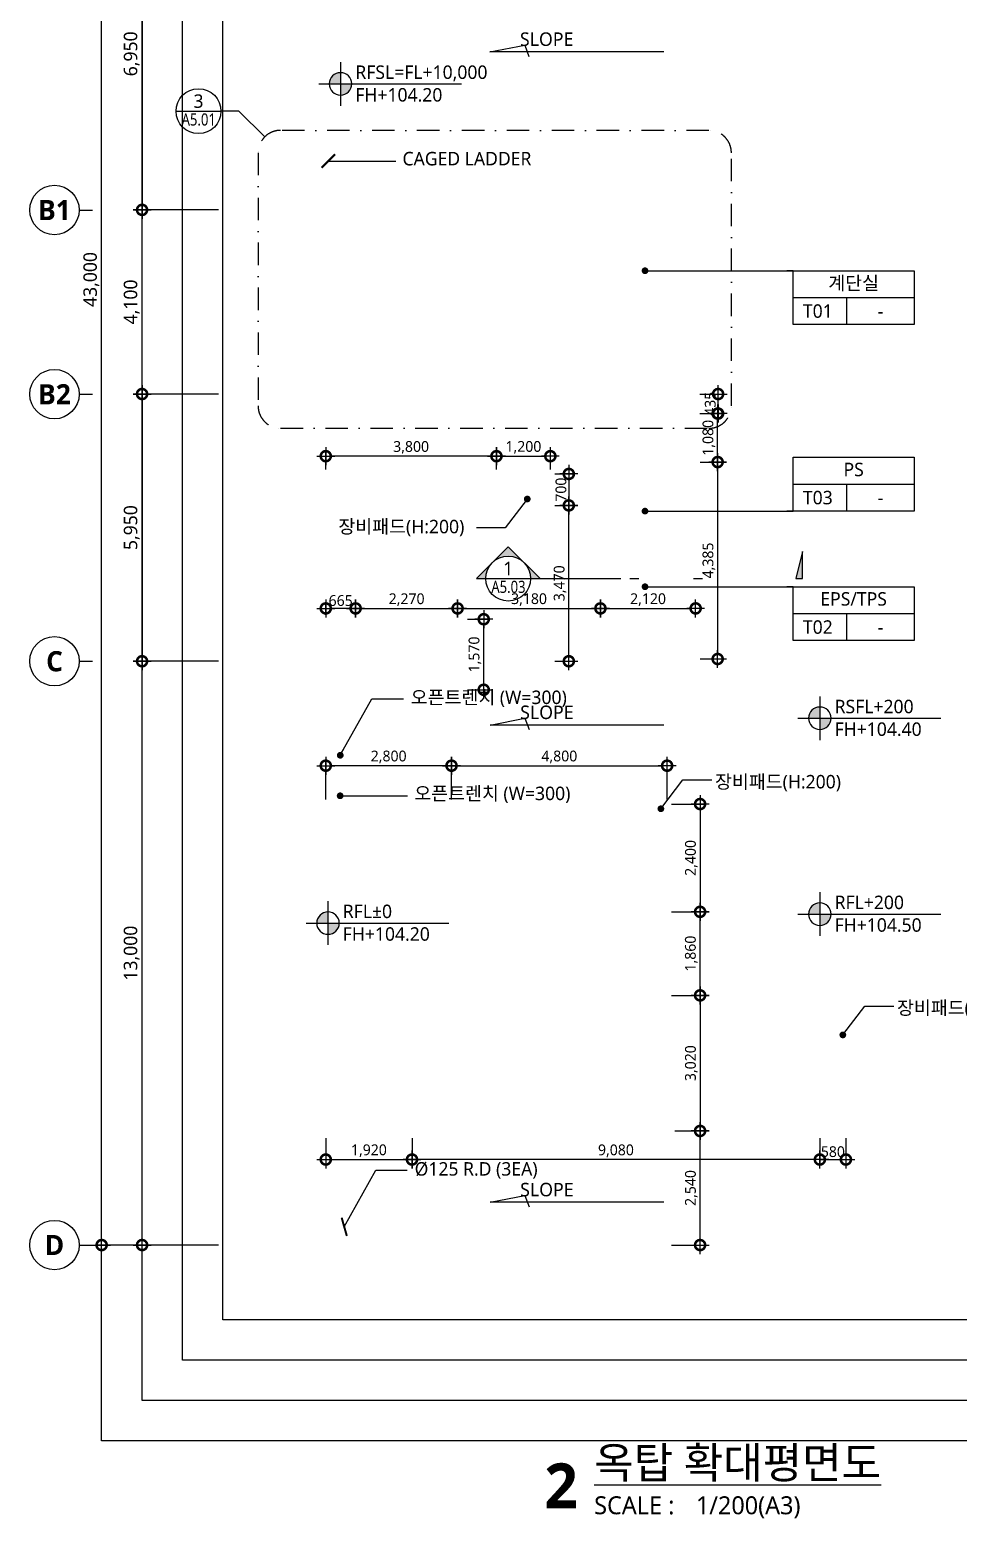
# Model space of a CAD drawing. Header units: millimetres. Extents: x 6046 to 249480, y 2179 to 57100.
# Drawn here: x 206500 to 227171, y 2179 to 35323 of the extents above; entities that cross this region are included whole.
import ezdxf
from ezdxf.enums import TextEntityAlignment as Align

# ---------------------------------------------------------------- set-up
doc = ezdxf.new("R2010")
doc.units = ezdxf.units.MM
doc.header["$LTSCALE"] = 100
doc.linetypes.add('DASHDOT-GAUN', pattern=[10, 5, -2.5, 0, -2.5])
doc.layers.get('DEFPOINTS').update_dxf_attribs({"color": 137})
for name, color, linetype in [('A-SYM', 6, 'Continuous'), ('DIM', 7, 'Continuous'), ('DIM1', 7, 'Continuous'), ('SYM', 6, 'Continuous'), ('SYM-BUB', 3, 'Continuous'), ('SYM-LEAD', 6, 'Continuous'), ('SYM-LEVEL', 7, 'Continuous'), ('TEXT', 3, 'Continuous'), ('TEXT-NOTE', 6, 'Continuous')]:
    doc.layers.add(name, color=color, linetype=linetype)
doc.layers.add('TEMP', color=171, linetype='Continuous', plot=False)
doc.styles.add('스타일1', font='malgun.ttf')
doc.styles.add('스타일2', font='malgunbd.ttf')
doc.dimstyles.new('DIM-QD 1', dxfattribs={"dimtxt": 3, "dimasz": 1.5, "dimexe": 1, "dimexo": 0, "dimgap": 1, "dimtad": 1, "dimdec": 3, "dimdsep": 46, "dimlunit": 6, "dimtxsty": '스타일1', "dimblk1": 'ARCHTICK', "dimblk2": 'ARCHTICK', "dimsah": 1, "dimcen": 0, "dimclrd": 256, "dimclre": 256, "dimclrt": 3, "dimazin": 2, "dimtfac": 1, "dimtdec": 3, "dimtix": 1, "dimtmove": 2, "dimatfit": 3, "dimldrblk": 'ARCHTICK', "dimfxl": 1, "dimtolj": 1, "dimtzin": 0, "dimarcsym": 0})
doc.dimstyles.new('GAUN-100', dxfattribs={"dimscale": 100, "dimtxt": 3, "dimasz": 1, "dimexe": 1, "dimexo": 1, "dimgap": 0.5, "dimtad": 1, "dimdec": 0, "dimzin": 1, "dimdsep": 46, "dimlunit": 6, "dimtxsty": '스타일1', "dimblk": 'GAUN-DOT', "dimcen": -2, "dimdle": 2, "dimclrd": 256, "dimclre": 256, "dimclrt": 3, "dimadec": 0, "dimazin": 0, "dimtfac": 1, "dimtdec": 0, "dimtix": 1, "dimtmove": 2, "dimatfit": 3, "dimldrblk": 'DOTSMALL', "dimfxl": 1, "dimtolj": 1, "dimtzin": 1, "dimarcsym": 0})
doc.dimstyles.new('GAUN-100-I', dxfattribs={"dimscale": 100, "dimtxt": 2.4, "dimasz": 1, "dimexe": 1, "dimexo": 1, "dimgap": 0.5, "dimtad": 1, "dimdec": 0, "dimzin": 1, "dimdsep": 46, "dimlunit": 6, "dimtxsty": '스타일1', "dimblk": 'GAUN-DOT', "dimcen": -2, "dimdle": 2, "dimclrd": 256, "dimclre": 256, "dimclrt": 4, "dimadec": 0, "dimazin": 0, "dimtfac": 1, "dimtdec": 0, "dimtix": 1, "dimtmove": 2, "dimatfit": 3, "dimldrblk": 'DOTSMALL', "dimfxl": 1, "dimtolj": 1, "dimtzin": 1, "dimarcsym": 0})

# ---------------------------------------------------------------- blocks, each defined once
blk = doc.blocks.new('dwgtitle')
at = {"layer": 'SYM', "color": 3, "style": '스타일1'}
blk.add_text('SCALE :', height=4, dxfattribs=at).set_placement((12.25, -1.4))
for tag, p, height in [('%%UTITLE', (12.25, 6.59), 7), ('1/100', (34.89, -1.4), 4)]:
    blk.add_attdef(tag, p, '', height=height, dxfattribs=at)
at = {"layer": 'SYM', "color": 6, "style": '스타일2'}
blk.add_attdef('A', text='', height=10, dxfattribs=at).set_placement((4.89, 5), align=Align.MIDDLE)
blk = doc.blocks.new('GAUN-DOT')
at = {"linetype": 'ByBlock'}
for p, q in [((2, 0), (-2, 0)), ((0, -2), (0, 2))]:
    blk.add_line(p, q, dxfattribs=at)
at = {"const_width": 2.25}
blk.add_lwpolyline([(0, 0.28125, 1), (0, -0.28125, 1)], format="xyb", close=True, dxfattribs=at)
blk = doc.blocks.new('*D43')
at = {"layer": 'DEFPOINTS', "color": 0, "transparency": 16777216}
for p in [(209000, 21262), (210800, 21262), (210800, 8262)]:
    blk.add_point(p, dxfattribs=at)
at = {"layer": 'DIM', "lineweight": -2, "transparency": 16777216}
for p, q in [((210700, 21262), (208900, 21262)), ((209000, 8362), (209000, 21162)), ((210700, 8262), (208900, 8262))]:
    blk.add_line(p, q, dxfattribs=at)
at = {"layer": 'DIM', "lineweight": -2, "transparency": 16777216, "xscale": 100, "yscale": 100, "zscale": 100}
for p, rotation in [((209000, 21262), 90), ((209000, 8262), 270)]:
    blk.add_blockref('GAUN-DOT', p, dxfattribs=dict(at, rotation=rotation))
at = {"layer": 'DIM', "color": 3, "transparency": 16777216, "insert": (208769, 14762), "char_height": 300, "attachment_point": 5, "rotation": 90, "style": '스타일1'}
blk.add_mtext('\\A1;13,000', dxfattribs=at)
blk = doc.blocks.new('_DotSmall')
at = {"color": 0, "linetype": 'ByBlock', "const_width": 0.5}
blk.add_lwpolyline([(-0.0625, 0, 1), (0.0625, 0, 1)], format="xyb", close=True, dxfattribs=at)
blk = doc.blocks.new('*D44')
at = {"layer": 'DEFPOINTS', "color": 0, "transparency": 16777216}
for p in [(208100, 51262), (210800, 51262), (210800, 8262)]:
    blk.add_point(p, dxfattribs=at)
at = {"layer": 'DIM', "lineweight": -2, "transparency": 16777216}
for p, q in [((210700, 51262), (208000, 51262)), ((208100, 8362), (208100, 51162)), ((210700, 8262), (208000, 8262))]:
    blk.add_line(p, q, dxfattribs=at)
at = {"layer": 'DIM', "lineweight": -2, "transparency": 16777216, "xscale": 100, "yscale": 100, "zscale": 100}
for p, rotation in [((208100, 51262), 90), ((208100, 8262), 270)]:
    blk.add_blockref('GAUN-DOT', p, dxfattribs=dict(at, rotation=rotation))
at = {"layer": 'DIM', "color": 3, "transparency": 16777216, "insert": (207870, 29762), "char_height": 300, "attachment_point": 5, "rotation": 90, "style": '스타일1'}
blk.add_mtext('\\A1;43,000', dxfattribs=at)
blk = doc.blocks.new('NEW_BUB')
at = {"layer": 'SYM-BUB', "color": 6}
blk.add_line((0, 3), (0, 0), dxfattribs=at)
blk.add_circle((0, 8.5), 5.5, dxfattribs=at)
at = {"layer": 'SYM-BUB', "color": 3, "style": '스타일2'}
blk.add_attdef('X', text='', height=4.5, dxfattribs=at).set_placement((0, 8.5), align=Align.MIDDLE)
blk = doc.blocks.new('SLOPE1')
at = {"layer": 'SYM', "color": 6}
blk.add_lwpolyline([(17.46, 0), (-21.25, 0), (-13.49, 1.5), (-12.55, -1)], dxfattribs=at)
at = {"layer": 'SYM', "color": 3, "style": '스타일1'}
blk.add_attdef('SLOPE:1/100', (-11.99, 1.33), '', height=3, dxfattribs=at)
blk = doc.blocks.new('_ARCHTICK')
at = {"color": 0, "linetype": 'ByBlock', "const_width": 0.15}
blk.add_lwpolyline([(-0.5, -0.5), (0.5, 0.5)], dxfattribs=at)
blk = doc.blocks.new('room')
at = {"layer": 'TEXT-NOTE'}
for p, q in [((0, 0), (0, 12)), ((0, 12), (27, 12)), ((27, 12), (27, 0)), ((0, 6), (27, 6)), ((12, 0), (12, 6)), ((27, 0), (0, 0))]:
    blk.add_line(p, q, dxfattribs=at)
at = {"layer": 'TEXT-NOTE', "color": 3, "style": '스타일1'}
for tag, p in [('실명', (13.5, 9.28)), ('101', (5.53, 3.02)), ('2400', (19.5, 3))]:
    blk.add_attdef(tag, text='', height=3, dxfattribs=at).set_placement(p, align=Align.MIDDLE)
blk = doc.blocks.new('DET1')
at = {"layer": 'SYM', "color": 6}
blk.add_line((0, 0), (10, 0), dxfattribs=at)
blk.add_circle((5, 0), 5, dxfattribs=at)
at = {"layer": 'SYM', "color": 3, "style": '스타일1'}
blk.add_attdef('1', text='', height=3, dxfattribs=at).set_placement((5, 2.25), align=Align.MIDDLE)
at = {"layer": 'SYM', "color": 3, "style": '스타일1', "width": 0.84071}
blk.add_attdef('A2.01', text='', height=2.7, dxfattribs=at).set_placement((1.24, -3.19), (9.23, -3.19), align=Align.FIT)
blk = doc.blocks.new('LEVEL1')
at = {"layer": 'SYM-LEVEL'}
h = blk.add_hatch(color=6, dxfattribs=at)
edge = h.paths.add_edge_path()
edge.add_ellipse((4.87, 0), major_axis=(1.77, 1.77), ratio=1, start_angle=405, end_angle=495)
edge.add_line((2.37, 0), (4.87, 0))
edge.add_line((4.87, 0), (4.87, 2.5))
edge = h.paths.add_edge_path()
edge.add_ellipse((4.87, 0), major_axis=(1.77, 1.77), ratio=1, start_angle=225, end_angle=315)
edge.add_line((7.37, 0), (4.87, 0))
edge.add_line((4.87, 0), (4.87, -2.5))
at = {"layer": 'SYM-LEVEL', "color": 6}
for p, q in [((4.87, 4.87), (4.87, -4.87)), ((0, 0), (9.74, 0)), ((9.07, 0), (31.8, 0))]:
    blk.add_line(p, q, dxfattribs=at)
blk.add_ellipse((4.87, 0), major_axis=(1.77, 1.77), ratio=1, start_param=5.497787, end_param=11.780972, dxfattribs=at)
at = {"layer": 'SYM-LEVEL', "color": 3, "style": '스타일1'}
for tag, p in [('1층-바닥마감', (8.16, 1.11)), ('EL-+100', (8.16, -3.93))]:
    blk.add_attdef(tag, p, '', height=3, dxfattribs=at)
blk = doc.blocks.new('section line')
at = {"layer": 'A-SYM'}
blk.add_hatch(color=6, dxfattribs=at).paths.add_polyline_path([(2024, 0), (2024, 600), (1874, 0)])
at = {"layer": 'A-SYM', "color": 6}
blk.add_line((-3819, 0), (-2019, 0), dxfattribs=at)
blk.add_lwpolyline([(2024, 0), (2024, 600), (1874, 0)], close=True, dxfattribs=at)
for points in [[(-1819, 0), (-1619, 0)], [(-400, 0), (-200, 0)]]:
    blk.add_lwpolyline(points, dxfattribs=at)
blk.add_lwpolyline([(0, 0, 0, 0, 0), (2024, 0, 120, 120, 0)], format="xyseb", dxfattribs=at)
blk = doc.blocks.new('SEC11')
at = {"layer": 'SYM'}
blk.add_hatch(color=6, dxfattribs=at).paths.add_polyline_path([(4.99, 0), (7.09, 0), (0, 7.09), (-7.09, 0), (-5.01, 0, -1)])
at = {"layer": 'SYM', "color": 6}
blk.add_lwpolyline([(-7.09, 0), (7.09, 0), (0, 7.09)], close=True, dxfattribs=at)
blk.add_circle((-0.01, 0), 5, dxfattribs=at)
at = {"layer": 'SYM', "color": 3, "style": '스타일1'}
blk.add_attdef('1', text='', height=3, dxfattribs=at).set_placement((-0.01, 2.25), align=Align.MIDDLE)
at = {"layer": 'SYM', "color": 3, "style": '스타일1', "width": 0.84071}
blk.add_attdef('A2.01', text='', height=2.7, dxfattribs=at).set_placement((-3.77, -3.19), (4.22, -3.19), align=Align.FIT)
blk = doc.blocks.new('*D285')
at = {"layer": 'DEFPOINTS', "color": 0, "transparency": 16777216}
for p in [(213090, 10743), (215010, 10743), (215010, 10166)]:
    blk.add_point(p, dxfattribs=at)
at = {"layer": 'DIM1', "lineweight": -2, "transparency": 16777216}
for p, q in [((213090, 10643), (213090, 10066)), ((215010, 10643), (215010, 10066)), ((213190, 10166), (214910, 10166))]:
    blk.add_line(p, q, dxfattribs=at)
at = {"layer": 'DIM1', "lineweight": -2, "transparency": 16777216, "xscale": 100, "yscale": 100, "zscale": 100, "rotation": 180}
blk.add_blockref('GAUN-DOT', (213090, 10166), dxfattribs=at)
at = {"layer": 'DIM1', "lineweight": -2, "transparency": 16777216, "xscale": 100, "yscale": 100, "zscale": 100}
blk.add_blockref('GAUN-DOT', (215010, 10166), dxfattribs=at)
at = {"layer": 'DIM1', "color": 4, "transparency": 16777216, "insert": (214050, 10361), "char_height": 240, "attachment_point": 5, "style": '스타일1'}
blk.add_mtext('\\A1;1,920', dxfattribs=at)
blk = doc.blocks.new('*D286')
at = {"layer": 'DEFPOINTS', "color": 0, "transparency": 16777216}
for p in [(215010, 10743), (224090, 10743), (215010, 10166)]:
    blk.add_point(p, dxfattribs=at)
at = {"layer": 'DIM1', "lineweight": -2, "transparency": 16777216}
for p, q in [((215010, 10643), (215010, 10066)), ((224090, 10643), (224090, 10066)), ((223990, 10166), (215110, 10166))]:
    blk.add_line(p, q, dxfattribs=at)
at = {"layer": 'DIM1', "lineweight": -2, "transparency": 16777216, "xscale": 100, "yscale": 100, "zscale": 100, "rotation": 180}
blk.add_blockref('GAUN-DOT', (215010, 10166), dxfattribs=at)
at = {"layer": 'DIM1', "lineweight": -2, "transparency": 16777216, "xscale": 100, "yscale": 100, "zscale": 100}
blk.add_blockref('GAUN-DOT', (224090, 10166), dxfattribs=at)
at = {"layer": 'DIM1', "color": 4, "transparency": 16777216, "insert": (219550, 10360), "char_height": 240, "attachment_point": 5, "style": '스타일1'}
blk.add_mtext('\\A1;9,080', dxfattribs=at)
blk = doc.blocks.new('*D287')
at = {"layer": 'DEFPOINTS', "color": 0, "transparency": 16777216}
for p in [(224090, 10743), (224670, 10743), (224670, 10166)]:
    blk.add_point(p, dxfattribs=at)
at = {"layer": 'DIM1', "lineweight": -2, "transparency": 16777216}
for p, q in [((224090, 10643), (224090, 10066)), ((224670, 10643), (224670, 10066)), ((223990, 10166), (223890, 10166)), ((224090, 10166), (224670, 10166)), ((224770, 10166), (224870, 10166))]:
    blk.add_line(p, q, dxfattribs=at)
at = {"layer": 'DIM1', "lineweight": -2, "transparency": 16777216, "xscale": 100, "yscale": 100, "zscale": 100}
blk.add_blockref('GAUN-DOT', (224090, 10166), dxfattribs=at)
at = {"layer": 'DIM1', "lineweight": -2, "transparency": 16777216, "xscale": 100, "yscale": 100, "zscale": 100, "rotation": 180}
blk.add_blockref('GAUN-DOT', (224670, 10166), dxfattribs=at)
at = {"layer": 'DIM1', "color": 4, "transparency": 16777216, "insert": (224380, 10340), "char_height": 240, "attachment_point": 5, "style": '스타일1'}
blk.add_mtext('\\A1;580', dxfattribs=at)
blk = doc.blocks.new('*D288')
at = {"layer": 'DEFPOINTS', "color": 0, "transparency": 16777216}
for p in [(220690, 18082), (220690, 15682), (221424, 15682)]:
    blk.add_point(p, dxfattribs=at)
at = {"layer": 'DIM1', "lineweight": -2, "transparency": 16777216}
for p, q in [((220790, 18082), (221524, 18082)), ((221424, 17982), (221424, 15782)), ((220790, 15682), (221524, 15682))]:
    blk.add_line(p, q, dxfattribs=at)
at = {"layer": 'DIM1', "lineweight": -2, "transparency": 16777216, "xscale": 100, "yscale": 100, "zscale": 100}
for p, rotation in [((221424, 18082), 90), ((221424, 15682), 270)]:
    blk.add_blockref('GAUN-DOT', p, dxfattribs=dict(at, rotation=rotation))
at = {"layer": 'DIM1', "color": 4, "transparency": 16777216, "insert": (221230, 16882), "char_height": 240, "attachment_point": 5, "rotation": 90, "style": '스타일1'}
blk.add_mtext('\\A1;2,400', dxfattribs=at)
blk = doc.blocks.new('*D289')
at = {"layer": 'DEFPOINTS', "color": 0, "transparency": 16777216}
for p in [(220690, 15682), (221424, 15682), (220690, 13822)]:
    blk.add_point(p, dxfattribs=at)
at = {"layer": 'DIM1', "lineweight": -2, "transparency": 16777216}
for p, q in [((220790, 15682), (221524, 15682)), ((221424, 13922), (221424, 15582)), ((220790, 13822), (221524, 13822))]:
    blk.add_line(p, q, dxfattribs=at)
at = {"layer": 'DIM1', "lineweight": -2, "transparency": 16777216, "xscale": 100, "yscale": 100, "zscale": 100}
for p, rotation in [((221424, 15682), 90), ((221424, 13822), 270)]:
    blk.add_blockref('GAUN-DOT', p, dxfattribs=dict(at, rotation=rotation))
at = {"layer": 'DIM1', "color": 4, "transparency": 16777216, "insert": (221229, 14752), "char_height": 240, "attachment_point": 5, "rotation": 90, "style": '스타일1'}
blk.add_mtext('\\A1;1,860', dxfattribs=at)
blk = doc.blocks.new('*D290')
at = {"layer": 'DEFPOINTS', "color": 0, "transparency": 16777216}
for p in [(220690, 13822), (220764, 10802), (221424, 10802)]:
    blk.add_point(p, dxfattribs=at)
at = {"layer": 'DIM1', "lineweight": -2, "transparency": 16777216}
for p, q in [((220790, 13822), (221524, 13822)), ((221424, 13722), (221424, 10902)), ((220864, 10802), (221524, 10802))]:
    blk.add_line(p, q, dxfattribs=at)
at = {"layer": 'DIM1', "lineweight": -2, "transparency": 16777216, "xscale": 100, "yscale": 100, "zscale": 100}
for p, rotation in [((221424, 13822), 90), ((221424, 10802), 270)]:
    blk.add_blockref('GAUN-DOT', p, dxfattribs=dict(at, rotation=rotation))
at = {"layer": 'DIM1', "color": 4, "transparency": 16777216, "insert": (221230, 12312), "char_height": 240, "attachment_point": 5, "rotation": 90, "style": '스타일1'}
blk.add_mtext('\\A1;3,020', dxfattribs=at)
blk = doc.blocks.new('*D291')
at = {"layer": 'DEFPOINTS', "color": 0, "transparency": 16777216}
for p in [(220764, 10802), (221424, 10802), (220690, 8262)]:
    blk.add_point(p, dxfattribs=at)
at = {"layer": 'DIM1', "lineweight": -2, "transparency": 16777216}
for p, q in [((220864, 10802), (221524, 10802)), ((221424, 8362), (221424, 10702)), ((220790, 8262), (221524, 8262))]:
    blk.add_line(p, q, dxfattribs=at)
at = {"layer": 'DIM1', "lineweight": -2, "transparency": 16777216, "xscale": 100, "yscale": 100, "zscale": 100}
for p, rotation in [((221424, 10802), 90), ((221424, 8262), 270)]:
    blk.add_blockref('GAUN-DOT', p, dxfattribs=dict(at, rotation=rotation))
at = {"layer": 'DIM1', "color": 4, "transparency": 16777216, "insert": (221230, 9532), "char_height": 240, "attachment_point": 5, "rotation": 90, "style": '스타일1'}
blk.add_mtext('\\A1;2,540', dxfattribs=at)
blk = doc.blocks.new('*D292')
at = {"layer": 'DEFPOINTS', "color": 0, "transparency": 16777216}
for p in [(213090, 18936), (213090, 18082), (215890, 18082)]:
    blk.add_point(p, dxfattribs=at)
at = {"layer": 'DIM1', "lineweight": -2, "transparency": 16777216}
for p, q in [((213090, 18182), (213090, 19036)), ((215790, 18936), (213190, 18936)), ((215890, 18182), (215890, 19036))]:
    blk.add_line(p, q, dxfattribs=at)
at = {"layer": 'DIM1', "lineweight": -2, "transparency": 16777216, "xscale": 100, "yscale": 100, "zscale": 100, "rotation": 180}
blk.add_blockref('GAUN-DOT', (213090, 18936), dxfattribs=at)
at = {"layer": 'DIM1', "lineweight": -2, "transparency": 16777216, "xscale": 100, "yscale": 100, "zscale": 100}
blk.add_blockref('GAUN-DOT', (215890, 18936), dxfattribs=at)
at = {"layer": 'DIM1', "color": 4, "transparency": 16777216, "insert": (214490, 19130), "char_height": 240, "attachment_point": 5, "style": '스타일1'}
blk.add_mtext('\\A1;2,800', dxfattribs=at)
blk = doc.blocks.new('*D293')
at = {"layer": 'DEFPOINTS', "color": 0, "transparency": 16777216}
for p in [(220690, 18936), (215890, 18082), (220690, 18082)]:
    blk.add_point(p, dxfattribs=at)
at = {"layer": 'DIM1', "lineweight": -2, "transparency": 16777216}
for p, q in [((215890, 18182), (215890, 19036)), ((215990, 18936), (220590, 18936)), ((220690, 18182), (220690, 19036))]:
    blk.add_line(p, q, dxfattribs=at)
at = {"layer": 'DIM1', "lineweight": -2, "transparency": 16777216, "xscale": 100, "yscale": 100, "zscale": 100, "rotation": 180}
blk.add_blockref('GAUN-DOT', (215890, 18936), dxfattribs=at)
at = {"layer": 'DIM1', "lineweight": -2, "transparency": 16777216, "xscale": 100, "yscale": 100, "zscale": 100}
blk.add_blockref('GAUN-DOT', (220690, 18936), dxfattribs=at)
at = {"layer": 'DIM1', "color": 4, "transparency": 16777216, "insert": (218290, 19130), "char_height": 240, "attachment_point": 5, "style": '스타일1'}
blk.add_mtext('\\A1;4,800', dxfattribs=at)
blk = doc.blocks.new('*D295')
at = {"layer": 'DEFPOINTS', "color": 0, "transparency": 16777216}
for p in [(213090, 25828), (213090, 25432), (216890, 25432)]:
    blk.add_point(p, dxfattribs=at)
at = {"layer": 'DIM1', "lineweight": -2, "transparency": 16777216}
for p, q in [((213090, 25532), (213090, 25928)), ((216890, 25532), (216890, 25928)), ((216790, 25828), (213190, 25828))]:
    blk.add_line(p, q, dxfattribs=at)
at = {"layer": 'DIM1', "lineweight": -2, "transparency": 16777216, "xscale": 100, "yscale": 100, "zscale": 100, "rotation": 180}
blk.add_blockref('GAUN-DOT', (213090, 25828), dxfattribs=at)
at = {"layer": 'DIM1', "lineweight": -2, "transparency": 16777216, "xscale": 100, "yscale": 100, "zscale": 100}
blk.add_blockref('GAUN-DOT', (216890, 25828), dxfattribs=at)
at = {"layer": 'DIM1', "color": 4, "transparency": 16777216, "insert": (214990, 26022), "char_height": 240, "attachment_point": 5, "style": '스타일1'}
blk.add_mtext('\\A1;3,800', dxfattribs=at)
blk = doc.blocks.new('*D294')
at = {"layer": 'DEFPOINTS', "color": 0, "transparency": 16777216}
for p in [(218090, 25828), (216890, 25432), (218090, 25432)]:
    blk.add_point(p, dxfattribs=at)
at = {"layer": 'DIM1', "lineweight": -2, "transparency": 16777216}
for p, q in [((216890, 25532), (216890, 25928)), ((218090, 25532), (218090, 25928)), ((216990, 25828), (217990, 25828))]:
    blk.add_line(p, q, dxfattribs=at)
at = {"layer": 'DIM1', "lineweight": -2, "transparency": 16777216, "xscale": 100, "yscale": 100, "zscale": 100, "rotation": 180}
blk.add_blockref('GAUN-DOT', (216890, 25828), dxfattribs=at)
at = {"layer": 'DIM1', "lineweight": -2, "transparency": 16777216, "xscale": 100, "yscale": 100, "zscale": 100}
blk.add_blockref('GAUN-DOT', (218090, 25828), dxfattribs=at)
at = {"layer": 'DIM1', "color": 4, "transparency": 16777216, "insert": (217490, 26023), "char_height": 240, "attachment_point": 5, "style": '스타일1'}
blk.add_mtext('\\A1;1,200', dxfattribs=at)
blk = doc.blocks.new('*D296')
at = {"layer": 'DEFPOINTS', "color": 0, "transparency": 16777216}
for p in [(218090, 25432), (218090, 24732), (218501, 24732)]:
    blk.add_point(p, dxfattribs=at)
at = {"layer": 'DIM1', "lineweight": -2, "transparency": 16777216}
for p, q in [((218190, 25432), (218601, 25432)), ((218501, 25332), (218501, 24832)), ((218190, 24732), (218601, 24732))]:
    blk.add_line(p, q, dxfattribs=at)
at = {"layer": 'DIM1', "lineweight": -2, "transparency": 16777216, "xscale": 100, "yscale": 100, "zscale": 100}
for p, rotation in [((218501, 25432), 90), ((218501, 24732), 270)]:
    blk.add_blockref('GAUN-DOT', p, dxfattribs=dict(at, rotation=rotation))
at = {"layer": 'DIM1', "color": 4, "transparency": 16777216, "insert": (218327, 25082), "char_height": 240, "attachment_point": 5, "rotation": 90, "style": '스타일1'}
blk.add_mtext('\\A1;700', dxfattribs=at)
blk = doc.blocks.new('*D297')
at = {"layer": 'DEFPOINTS', "color": 0, "transparency": 16777216}
for p in [(218090, 24732), (218501, 24732), (218090, 21262)]:
    blk.add_point(p, dxfattribs=at)
at = {"layer": 'DIM1', "lineweight": -2, "transparency": 16777216}
for p, q in [((218190, 24732), (218601, 24732)), ((218501, 21362), (218501, 24632)), ((218190, 21262), (218601, 21262))]:
    blk.add_line(p, q, dxfattribs=at)
at = {"layer": 'DIM1', "lineweight": -2, "transparency": 16777216, "xscale": 100, "yscale": 100, "zscale": 100}
for p, rotation in [((218501, 24732), 90), ((218501, 21262), 270)]:
    blk.add_blockref('GAUN-DOT', p, dxfattribs=dict(at, rotation=rotation))
at = {"layer": 'DIM1', "color": 4, "transparency": 16777216, "insert": (218307, 22997), "char_height": 240, "attachment_point": 5, "rotation": 90, "style": '스타일1'}
blk.add_mtext('\\A1;3,470', dxfattribs=at)
blk = doc.blocks.new('*D320')
at = {"layer": 'DEFPOINTS', "color": 0, "transparency": 16777216}
for p in [(210800, 38262), (209000, 31312), (210800, 31312)]:
    blk.add_point(p, dxfattribs=at)
at = {"layer": 'DIM', "lineweight": -2, "transparency": 16777216}
for p, q in [((210700, 38262), (208900, 38262)), ((209000, 38162), (209000, 31412)), ((210700, 31312), (208900, 31312))]:
    blk.add_line(p, q, dxfattribs=at)
at = {"layer": 'DIM', "lineweight": -2, "transparency": 16777216, "xscale": 100, "yscale": 100, "zscale": 100}
for p, rotation in [((209000, 38262), 90), ((209000, 31312), 270)]:
    blk.add_blockref('GAUN-DOT', p, dxfattribs=dict(at, rotation=rotation))
at = {"layer": 'DIM', "color": 3, "transparency": 16777216, "insert": (208770, 34787), "char_height": 300, "attachment_point": 5, "rotation": 90, "style": '스타일1'}
blk.add_mtext('\\A1;6,950', dxfattribs=at)
blk = doc.blocks.new('*D318')
at = {"layer": 'DEFPOINTS', "color": 0, "transparency": 16777216}
for p in [(209000, 31312), (210800, 31312), (210800, 27212)]:
    blk.add_point(p, dxfattribs=at)
at = {"layer": 'DIM', "lineweight": -2, "transparency": 16777216}
for p, q in [((210700, 31312), (208900, 31312)), ((209000, 27312), (209000, 31212)), ((210700, 27212), (208900, 27212))]:
    blk.add_line(p, q, dxfattribs=at)
at = {"layer": 'DIM', "lineweight": -2, "transparency": 16777216, "xscale": 100, "yscale": 100, "zscale": 100}
for p, rotation in [((209000, 31312), 90), ((209000, 27212), 270)]:
    blk.add_blockref('GAUN-DOT', p, dxfattribs=dict(at, rotation=rotation))
at = {"layer": 'DIM', "color": 3, "transparency": 16777216, "insert": (208769, 29262), "char_height": 300, "attachment_point": 5, "rotation": 90, "style": '스타일1'}
blk.add_mtext('\\A1;4,100', dxfattribs=at)
blk = doc.blocks.new('*D319')
at = {"layer": 'DEFPOINTS', "color": 0, "transparency": 16777216}
for p in [(210800, 27212), (209000, 21262), (210800, 21262)]:
    blk.add_point(p, dxfattribs=at)
at = {"layer": 'DIM', "lineweight": -2, "transparency": 16777216}
for p, q in [((210700, 27212), (208900, 27212)), ((209000, 27112), (209000, 21362)), ((210700, 21262), (208900, 21262))]:
    blk.add_line(p, q, dxfattribs=at)
at = {"layer": 'DIM', "lineweight": -2, "transparency": 16777216, "xscale": 100, "yscale": 100, "zscale": 100}
for p, rotation in [((209000, 27212), 90), ((209000, 21262), 270)]:
    blk.add_blockref('GAUN-DOT', p, dxfattribs=dict(at, rotation=rotation))
at = {"layer": 'DIM', "color": 3, "transparency": 16777216, "insert": (208770, 24237), "char_height": 300, "attachment_point": 5, "rotation": 90, "style": '스타일1'}
blk.add_mtext('\\A1;5,950', dxfattribs=at)
blk = doc.blocks.new('*D503')
at = {"layer": 'DEFPOINTS', "color": 0, "transparency": 16777216}
for p in [(221321, 26777), (221815, 26777), (221325, 25697)]:
    blk.add_point(p, dxfattribs=at)
at = {"layer": 'DIM1', "lineweight": -2, "transparency": 16777216}
for p, q in [((221421, 26777), (221915, 26777)), ((221815, 25797), (221815, 26677)), ((221425, 25697), (221915, 25697))]:
    blk.add_line(p, q, dxfattribs=at)
at = {"layer": 'DIM1', "lineweight": -2, "transparency": 16777216, "xscale": 100, "yscale": 100, "zscale": 100}
for p, rotation in [((221815, 26777), 90), ((221815, 25697), 270)]:
    blk.add_blockref('GAUN-DOT', p, dxfattribs=dict(at, rotation=rotation))
at = {"layer": 'DIM1', "color": 4, "transparency": 16777216, "insert": (221620, 26237), "char_height": 240, "attachment_point": 5, "rotation": 90, "style": '스타일1'}
blk.add_mtext('\\A1;1,080', dxfattribs=at)
blk = doc.blocks.new('*D504')
at = {"layer": 'DEFPOINTS', "color": 0, "transparency": 16777216}
for p in [(221325, 25697), (221325, 21312), (221815, 21312)]:
    blk.add_point(p, dxfattribs=at)
at = {"layer": 'DIM1', "lineweight": -2, "transparency": 16777216}
for p, q in [((221425, 25697), (221915, 25697)), ((221815, 25597), (221815, 21412)), ((221425, 21312), (221915, 21312))]:
    blk.add_line(p, q, dxfattribs=at)
at = {"layer": 'DIM1', "lineweight": -2, "transparency": 16777216, "xscale": 100, "yscale": 100, "zscale": 100}
for p, rotation in [((221815, 25697), 90), ((221815, 21312), 270)]:
    blk.add_blockref('GAUN-DOT', p, dxfattribs=dict(at, rotation=rotation))
at = {"layer": 'DIM1', "color": 4, "transparency": 16777216, "insert": (221620, 23505), "char_height": 240, "attachment_point": 5, "rotation": 90, "style": '스타일1'}
blk.add_mtext('\\A1;4,385', dxfattribs=at)
blk = doc.blocks.new('*D505')
at = {"layer": 'DEFPOINTS', "color": 0, "transparency": 16777216}
for p in [(221321, 27212), (221825, 27212), (221321, 26777)]:
    blk.add_point(p, dxfattribs=at)
at = {"layer": 'DIM1', "lineweight": -2, "transparency": 16777216}
for p, q in [((221421, 27212), (221925, 27212)), ((221825, 27312), (221825, 27412)), ((221825, 26777), (221825, 27212)), ((221421, 26777), (221925, 26777)), ((221825, 26677), (221825, 26577))]:
    blk.add_line(p, q, dxfattribs=at)
at = {"layer": 'DIM1', "lineweight": -2, "transparency": 16777216, "xscale": 100, "yscale": 100, "zscale": 100}
for p, rotation in [((221825, 27212), 270), ((221825, 26777), 90)]:
    blk.add_blockref('GAUN-DOT', p, dxfattribs=dict(at, rotation=rotation))
at = {"layer": 'DIM1', "color": 4, "transparency": 16777216, "insert": (221651, 26995), "char_height": 240, "attachment_point": 5, "rotation": 90, "style": '스타일1'}
blk.add_mtext('\\A1;435', dxfattribs=at)
blk = doc.blocks.new('*D506')
at = {"layer": 'DEFPOINTS', "color": 0, "transparency": 16777216}
for p in [(213090, 22438), (213090, 22197), (213755, 22197)]:
    blk.add_point(p, dxfattribs=at)
at = {"layer": 'DIM1', "lineweight": -2, "transparency": 16777216}
for p, q in [((213090, 22297), (213090, 22538)), ((213755, 22297), (213755, 22538)), ((213655, 22438), (213190, 22438))]:
    blk.add_line(p, q, dxfattribs=at)
at = {"layer": 'DIM1', "lineweight": -2, "transparency": 16777216, "xscale": 100, "yscale": 100, "zscale": 100, "rotation": 180}
blk.add_blockref('GAUN-DOT', (213090, 22438), dxfattribs=at)
at = {"layer": 'DIM1', "lineweight": -2, "transparency": 16777216, "xscale": 100, "yscale": 100, "zscale": 100}
blk.add_blockref('GAUN-DOT', (213755, 22438), dxfattribs=at)
at = {"layer": 'DIM1', "color": 4, "transparency": 16777216, "insert": (213422, 22612), "char_height": 240, "attachment_point": 5, "style": '스타일1'}
blk.add_mtext('\\A1;665', dxfattribs=at)
blk = doc.blocks.new('*D507')
at = {"layer": 'DEFPOINTS', "color": 0, "transparency": 16777216}
for p in [(216025, 22438), (213755, 22197), (216025, 22197)]:
    blk.add_point(p, dxfattribs=at)
at = {"layer": 'DIM1', "lineweight": -2, "transparency": 16777216}
for p, q in [((213755, 22297), (213755, 22538)), ((216025, 22297), (216025, 22538)), ((213855, 22438), (215925, 22438))]:
    blk.add_line(p, q, dxfattribs=at)
at = {"layer": 'DIM1', "lineweight": -2, "transparency": 16777216, "xscale": 100, "yscale": 100, "zscale": 100, "rotation": 180}
blk.add_blockref('GAUN-DOT', (213755, 22438), dxfattribs=at)
at = {"layer": 'DIM1', "lineweight": -2, "transparency": 16777216, "xscale": 100, "yscale": 100, "zscale": 100}
blk.add_blockref('GAUN-DOT', (216025, 22438), dxfattribs=at)
at = {"layer": 'DIM1', "color": 4, "transparency": 16777216, "insert": (214890, 22632), "char_height": 240, "attachment_point": 5, "style": '스타일1'}
blk.add_mtext('\\A1;2,270', dxfattribs=at)
blk = doc.blocks.new('*D508')
at = {"layer": 'DEFPOINTS', "color": 0, "transparency": 16777216}
for p in [(219205, 22438), (216025, 22197), (219205, 22197)]:
    blk.add_point(p, dxfattribs=at)
at = {"layer": 'DIM1', "lineweight": -2, "transparency": 16777216}
for p, q in [((216025, 22297), (216025, 22538)), ((219205, 22297), (219205, 22538)), ((216125, 22438), (219105, 22438))]:
    blk.add_line(p, q, dxfattribs=at)
at = {"layer": 'DIM1', "lineweight": -2, "transparency": 16777216, "xscale": 100, "yscale": 100, "zscale": 100, "rotation": 180}
blk.add_blockref('GAUN-DOT', (216025, 22438), dxfattribs=at)
at = {"layer": 'DIM1', "lineweight": -2, "transparency": 16777216, "xscale": 100, "yscale": 100, "zscale": 100}
blk.add_blockref('GAUN-DOT', (219205, 22438), dxfattribs=at)
at = {"layer": 'DIM1', "color": 4, "transparency": 16777216, "insert": (217615, 22633), "char_height": 240, "attachment_point": 5, "style": '스타일1'}
blk.add_mtext('\\A1;3,180', dxfattribs=at)
blk = doc.blocks.new('*D509')
at = {"layer": 'DEFPOINTS', "color": 0, "transparency": 16777216}
for p in [(221325, 22438), (219205, 22197), (221325, 22197)]:
    blk.add_point(p, dxfattribs=at)
at = {"layer": 'DIM1', "lineweight": -2, "transparency": 16777216}
for p, q in [((219205, 22297), (219205, 22538)), ((221325, 22297), (221325, 22538)), ((219305, 22438), (221225, 22438))]:
    blk.add_line(p, q, dxfattribs=at)
at = {"layer": 'DIM1', "lineweight": -2, "transparency": 16777216, "xscale": 100, "yscale": 100, "zscale": 100, "rotation": 180}
blk.add_blockref('GAUN-DOT', (219205, 22438), dxfattribs=at)
at = {"layer": 'DIM1', "lineweight": -2, "transparency": 16777216, "xscale": 100, "yscale": 100, "zscale": 100}
blk.add_blockref('GAUN-DOT', (221325, 22438), dxfattribs=at)
at = {"layer": 'DIM1', "color": 4, "transparency": 16777216, "insert": (220265, 22633), "char_height": 240, "attachment_point": 5, "style": '스타일1'}
blk.add_mtext('\\A1;2,120', dxfattribs=at)
blk = doc.blocks.new('*D510')
at = {"layer": 'DEFPOINTS', "color": 0, "transparency": 16777216}
for p in [(216147, 22197), (216607, 22197), (216147, 20627)]:
    blk.add_point(p, dxfattribs=at)
at = {"layer": 'DIM1', "lineweight": -2, "transparency": 16777216}
for p, q in [((216247, 22197), (216707, 22197)), ((216607, 20727), (216607, 22097)), ((216247, 20627), (216707, 20627))]:
    blk.add_line(p, q, dxfattribs=at)
at = {"layer": 'DIM1', "lineweight": -2, "transparency": 16777216, "xscale": 100, "yscale": 100, "zscale": 100}
for p, rotation in [((216607, 22197), 90), ((216607, 20627), 270)]:
    blk.add_blockref('GAUN-DOT', p, dxfattribs=dict(at, rotation=rotation))
at = {"layer": 'DIM1', "color": 4, "transparency": 16777216, "insert": (216412, 21412), "char_height": 240, "attachment_point": 5, "rotation": 90, "style": '스타일1'}
blk.add_mtext('\\A1;1,570', dxfattribs=at)

msp = doc.modelspace()

# ---------------------------------------------------------------- linework, layer by layer
at = {"layer": 'SYM', "color": 6}
msp.add_lwpolyline([(211729.7, 32936), (211156.5, 33509.5), (210756.5, 33509.5)], dxfattribs=at)
at = {"layer": 'SYM', "color": 3, "linetype": 'DASHDOT-GAUN'}
msp.add_lwpolyline([(211583.2, 32582.5), (211583.2, 26949, 0.4142136), (212083.2, 26449), (221620.8, 26449, 0.4142136), (222120.8, 26949), (222120.8, 32582.5, 0.4142136), (221620.8, 33082.5), (212083.2, 33082.5, 0.4142136)], format="xyb", close=True, dxfattribs=at)
at = {"layer": 'TEMP'}
for points in [[(208100, 55500), (240650, 55500), (240650, 3900), (208100, 3900)], [(209000, 54600), (239750, 54600), (239750, 4800), (209000, 4800)], [(209900, 53700), (238850, 53700), (238850, 5700), (209900, 5700)], [(210800, 52800), (237950, 52800), (237950, 6600), (210800, 6600)], [(210800, 52800), (237950, 52800), (237950, 6600), (210800, 6600)]]:
    msp.add_lwpolyline(points, close=True, dxfattribs=at)

# ---------------------------------------------------------------- block references
ref = msp.add_blockref('DET1', (209756.5, 33509.5), dxfattribs=dict(xscale=100, yscale=100, zscale=100))
ref.add_attrib('A2.01', 'A5.01', dxfattribs={"layer": 'SYM', "color": 3, "height": 270, "style": '스타일1', "width": 0.801892}).set_placement((209880.9, 33190.5), (210642.8, 33190.5), align=Align.FIT)
ref.add_attrib('1', '3', dxfattribs={"layer": 'SYM', "color": 3, "height": 300, "style": '스타일1'}).set_placement((210256.5, 33734.5), align=Align.MIDDLE)
at = {"layer": 'SYM'}
ref = msp.add_blockref('SLOPE1', (218869.2, 34831.2), dxfattribs=dict(at, xscale=100, yscale=100, zscale=100))
ref.add_attrib('SLOPE:1/100', 'SLOPE', (217413.1, 34963.7, -0.5), dxfattribs={"color": 3, "height": 300, "style": '스타일1', "width": 1.01})
ref = msp.add_blockref('SEC11', (217152.8, 23102.5), dxfattribs=dict(at, xscale=100, yscale=100, zscale=100))
ref.add_attrib('1', '1', dxfattribs={"color": 3, "height": 300, "style": '스타일1'}).set_placement((217151.6, 23327.5), align=Align.MIDDLE)
ref.add_attrib('A2.01', 'A5.03', dxfattribs={"color": 3, "height": 270, "style": '스타일1', "width": 0.801892}).set_placement((216776, 22783.5), (217537.9, 22783.5), align=Align.FIT)
msp.add_blockref('section line', (221680.6, 23102.5), dxfattribs=at)
ref = msp.add_blockref('SLOPE1', (218874.1, 19841.9), dxfattribs=dict(at, xscale=100, yscale=100, zscale=100))
ref.add_attrib('SLOPE:1/100', 'SLOPE', (217418, 19974.4, -0.5), dxfattribs={"color": 3, "height": 300, "style": '스타일1', "width": 1.01})
ref = msp.add_blockref('SLOPE1', (218874.1, 9214.4), dxfattribs=dict(at, xscale=100, yscale=100, zscale=100))
ref.add_attrib('SLOPE:1/100', 'SLOPE', (217418, 9347, -0.5), dxfattribs={"color": 3, "height": 300, "style": '스타일1', "width": 1.01})
at = {"layer": 'SYM', "xscale": 100, "yscale": 100, "zscale": 100}
msp.add_blockref('dwgtitle', (217841.2, 2407.4, -0.5), dxfattribs=at).add_auto_attribs({'%%UTITLE': '%%U옥탑 확대평면도', '1/100': '1/200(A3)', 'A': '2'})
at = {"layer": 'SYM-BUB'}
ref = msp.add_blockref('NEW_BUB', (207900, 31309.1), dxfattribs=dict(at, xscale=100, yscale=100, zscale=100, rotation=90))
ref.add_attrib('X', 'B1', dxfattribs={"color": 3, "height": 450, "style": '스타일2'}).set_placement((207050, 31309.1), align=Align.MIDDLE)
ref = msp.add_blockref('NEW_BUB', (207900, 27209.1), dxfattribs=dict(at, xscale=100, yscale=100, zscale=100, rotation=90))
ref.add_attrib('X', 'B2', dxfattribs={"color": 3, "height": 450, "style": '스타일2'}).set_placement((207050, 27209.1), align=Align.MIDDLE)
ref = msp.add_blockref('NEW_BUB', (207900, 21262.2), dxfattribs=dict(at, xscale=100, yscale=100, zscale=100, rotation=90))
ref.add_attrib('X', 'C', dxfattribs={"color": 3, "height": 450, "style": '스타일2'}).set_placement((207050, 21262.2), align=Align.MIDDLE)
ref = msp.add_blockref('NEW_BUB', (207900, 8262.2), dxfattribs=dict(at, xscale=100, yscale=100, zscale=100, rotation=90))
ref.add_attrib('X', 'D', dxfattribs={"color": 3, "height": 450, "style": '스타일2'}).set_placement((207050, 8262.2), align=Align.MIDDLE)
at = {"layer": 'SYM-LEVEL', "xscale": 100, "yscale": 100, "zscale": 100}
for p, values in [((212932.1, 34117.2), {'EL-+100': 'FH+104.20', '1층-바닥마감': 'RFSL=FL+10,000'}), ((223602.6, 19992.4), {'EL-+100': 'FH+104.40', '1층-바닥마감': 'RSFL+200'}), ((212652.6, 15431.3), {'EL-+100': 'FH+104.20', '1층-바닥마감': 'RFL±0'}), ((223602.6, 15631.3), {'EL-+100': 'FH+104.50', '1층-바닥마감': 'RFL+200'})]:
    msp.add_blockref('LEVEL1', p, dxfattribs=at).add_auto_attribs(values)
at = {"layer": 'TEXT-NOTE'}
ref = msp.add_blockref('room', (223492.5, 28757.8), dxfattribs=dict(at, xscale=100, yscale=100, zscale=100))
ref.add_attrib('2400', '-', dxfattribs={"color": 3, "height": 300, "style": '스타일1'}).set_placement((225442.5, 29057.8), align=Align.MIDDLE_CENTER)
ref.add_attrib('101', 'T01', dxfattribs={"color": 3, "height": 300, "style": '스타일1'}).set_placement((224045.1, 29059.6), align=Align.MIDDLE)
ref.add_attrib('실명', '계단실', dxfattribs={"color": 3, "height": 300, "style": '스타일1'}).set_placement((224842.5, 29686), align=Align.MIDDLE)
ref = msp.add_blockref('room', (223492.5, 24604.1), dxfattribs=dict(at, xscale=100, yscale=100, zscale=100))
ref.add_attrib('2400', '-', dxfattribs={"color": 3, "height": 300, "style": '스타일1'}).set_placement((225442.5, 24904.1), align=Align.MIDDLE_CENTER)
ref.add_attrib('101', 'T03', dxfattribs={"color": 3, "height": 300, "style": '스타일1'}).set_placement((224045.1, 24905.9), align=Align.MIDDLE)
ref.add_attrib('실명', 'PS', dxfattribs={"color": 3, "height": 300, "style": '스타일1'}).set_placement((224842.5, 25532.3), align=Align.MIDDLE)
ref = msp.add_blockref('room', (223492.5, 21721.7), dxfattribs=dict(at, xscale=100, yscale=100, zscale=100))
ref.add_attrib('2400', '-', dxfattribs={"color": 3, "height": 300, "style": '스타일1'}).set_placement((225442.5, 22021.7), align=Align.MIDDLE_CENTER)
ref.add_attrib('101', 'T02', dxfattribs={"color": 3, "height": 300, "style": '스타일1'}).set_placement((224045.1, 22023.5), align=Align.MIDDLE)
ref.add_attrib('실명', 'EPS/TPS', dxfattribs={"color": 3, "height": 300, "style": '스타일1'}).set_placement((224842.5, 22649.9), align=Align.MIDDLE)

# ---------------------------------------------------------------- texts
at = {"layer": 'TEXT', "color": 3, "style": '스타일1'}
for s, p in [('CAGED LADDER  ', (214797.8, 32302.8)), ('장비패드(H:200)', (213370.2, 24110.4)), ('오픈트렌치 (W=300)', (214980.9, 20308.5)), ('장비패드(H:200)', (221755.7, 18429.8)), ('오픈트렌치 (W=300)', (215061, 18169.5)), ('장비패드(H:200)', (225807, 13393.9)), ('%%C125 R.D (3EA)', (215069.4, 9807.9))]:
    msp.add_text(s, height=300, dxfattribs=at).set_placement(p)

# ---------------------------------------------------------------- dimensions: what is measured, and where the dimension line sits
at = {"layer": 'DIM'}
for base, p1, p2, angle, picture, middle in [((208100, 51262.2), (210800, 8262.2), (210800, 51262.2), 270, '*D44', (207869.8, 29762.2)), ((209000, 31312.2), (210800, 38262.2), (210800, 31312.2), 90, '*D320', (208769.8, 34787.2)), ((209000, 31312.2), (210800, 27212.2), (210800, 31312.2), 270, '*D318', (208769, 29262.2)), ((209000, 21262.2), (210800, 27212.2), (210800, 21262.2), 90, '*D319', (208769.8, 24237.2)), ((209000, 21262.2), (210800, 8262.2), (210800, 21262.2), 270, '*D43', (208769, 14762.2))]:
    dim = msp.add_linear_dim(base=base, p1=p1, p2=p2, angle=angle, dimstyle='GAUN-100', dxfattribs=at)
    dim.commit()
    dim.dimension.update_dxf_attribs({"geometry": picture, "text_midpoint": middle})
at = {"layer": 'DIM1'}
for base, p1, p2, angle, picture, middle in [((221824.6, 27212.2), (221320.9, 26777.2), (221320.9, 27212.2), 90, '*D505', (221650.6, 26994.7)), ((221814.5, 26777.2), (221324.6, 25697.2), (221320.9, 26777.2), 90, '*D503', (221619.7, 26237.2)), ((218089.6, 25827.7), (216889.6, 25432.2), (218089.6, 25432.2), 180, '*D294', (217489.6, 26022.5)), ((221814.5, 21312.2), (221324.6, 25697.2), (221324.6, 21312.2), 90, '*D504', (221620.4, 23504.7)), ((218501.5, 24732.2), (218089.6, 25432.2), (218089.6, 24732.2), 90, '*D296', (218327.5, 25082.2)), ((218501.5, 24732.2), (218089.6, 21262.2), (218089.6, 24732.2), 270, '*D297', (218307.4, 22997.2)), ((216607.2, 22197.2), (216146.7, 20627.2), (216146.7, 22197.2), 90, '*D510', (216412.4, 21412.2)), ((220689.6, 18935.9), (215889.6, 18082.2), (220689.6, 18082.2), 180, '*D293', (218289.6, 19130.1)), ((221423.8, 15682.2), (220689.6, 18082.2), (220689.6, 15682.2), 90, '*D288', (221229.7, 16882.2)), ((221423.8, 15682.2), (220689.6, 13822.2), (220689.6, 15682.2), 270, '*D289', (221229, 14752.2)), ((221423.8, 10802.2), (220689.6, 13822.2), (220763.9, 10802.2), 90, '*D290', (221229.7, 12312.2)), ((221423.8, 10802.2), (220689.6, 8262.2), (220763.9, 10802.2), 270, '*D291', (221229.7, 9532.2)), ((215009.6, 10165.8), (224089.6, 10742.9), (215009.6, 10742.9), 180, '*D286', (219549.6, 10359.9)), ((224669.6, 10165.8), (224089.6, 10742.9), (224669.6, 10742.9), 0, '*D287', (224379.6, 10339.8))]:
    dim = msp.add_linear_dim(base=base, p1=p1, p2=p2, angle=angle, dimstyle='GAUN-100-I', dxfattribs=at)
    dim.commit()
    dim.dimension.update_dxf_attribs({"geometry": picture, "text_midpoint": middle})
for base, p1, p2, picture, middle in [((213089.6, 25827.7), (216889.6, 25432.2), (213089.6, 25432.2), '*D295', (214989.6, 26021.9)), ((213089.6, 22438), (213754.6, 22197.2), (213089.6, 22197.2), '*D506', (213422.1, 22612)), ((216024.6, 22438), (213754.6, 22197.2), (216024.6, 22197.2), '*D507', (214889.6, 22632.2)), ((219204.6, 22438), (216024.6, 22197.2), (219204.6, 22197.2), '*D508', (217614.6, 22632.8)), ((221324.6, 22438), (219204.6, 22197.2), (221324.6, 22197.2), '*D509', (220264.6, 22632.8)), ((213089.6, 18935.9), (215889.6, 18082.2), (213089.6, 18082.2), '*D292', (214489.6, 19130.1)), ((215009.6, 10165.8), (213089.6, 10742.9), (215009.6, 10742.9), '*D285', (214049.6, 10360.6))]:
    dim = msp.add_linear_dim(base=base, p1=p1, p2=p2, dimstyle='GAUN-100-I', dxfattribs=at)
    dim.commit()
    dim.dimension.update_dxf_attribs({"geometry": picture, "text_midpoint": middle})

# ---------------------------------------------------------------- leaders
at = {"layer": 'SYM-LEAD'}
for points, override in [([(213146.9, 32399.3), (214633.9, 32399.3), (214646.9, 32399.3)], {"dimscale": 200, "dimasz": 1.5, "dimtad": 0, "dimclrd": 6}), ([(220197.7, 29957.8), (223492.5, 29957.8), (223358.5, 29957.8)], {"dimscale": 100, "dimasz": 1.5, "dimtad": 0, "dimclrd": 6, "dimldrblk": 'DOT'}), ([(217576.8, 24874.1), (217086.8, 24230.3), (216443.7, 24230.3)], {"dimscale": 100, "dimasz": 1.5, "dimtad": 0, "dimclrd": 6, "dimldrblk": 'DOT'}), ([(220197.7, 24604.1), (223492.5, 24604.1), (223358.5, 24604.1)], {"dimscale": 100, "dimasz": 1.5, "dimtad": 0, "dimclrd": 6, "dimldrblk": 'DOT'}), ([(220197.7, 22921.7), (223492.5, 22921.7), (223358.5, 22921.7)], {"dimscale": 100, "dimasz": 1.5, "dimtad": 0, "dimclrd": 6, "dimldrblk": 'DOT'}), ([(213412.9, 19168.1), (214116.9, 20426.6), (214816.9, 20426.6)], {"dimscale": 100, "dimtad": 0, "dimclrd": 6, "dimldrblk": 'DOT'}), ([(220550.4, 17976.9), (221040.4, 18620.7), (221683.5, 18620.7)], {"dimscale": 100, "dimasz": 1.5, "dimtad": 0, "dimclrd": 6, "dimldrblk": 'DOT'}), ([(213410.1, 18265.9), (214897.1, 18265.9), (214910.1, 18265.9)], {"dimscale": 100, "dimtad": 0, "dimclrd": 6, "dimldrblk": 'DOT'}), ([(224601.8, 12941.1), (225091.7, 13584.9), (225734.9, 13584.9)], {"dimscale": 100, "dimasz": 1.5, "dimtad": 0, "dimclrd": 6, "dimldrblk": 'DOT'}), ([(213501.4, 8667.6), (214205.4, 9926.1), (214905.4, 9926.1)], {"dimscale": 200, "dimasz": 1.5, "dimtad": 0, "dimclrd": 6})]:
    msp.add_leader(points, dimstyle='DIM-QD 1', override=override, dxfattribs=at)

doc.saveas('drawing.dxf')
